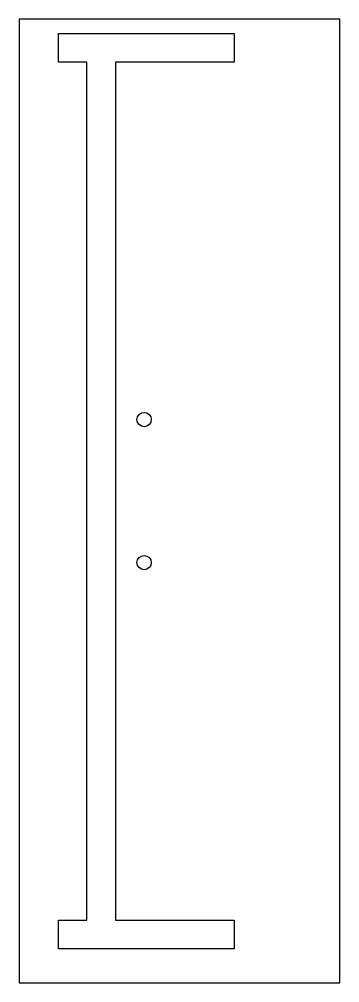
# Model space of a CAD drawing. Header units: millimetres. Extents: x -20 to 47, y -13 to 189.
import ezdxf

# ---------------------------------------------------------------- set-up
doc = ezdxf.new("R2010")
doc.units = ezdxf.units.MM

msp = doc.modelspace()

# ---------------------------------------------------------------- linework, layer by layer
for points in [[(47.06, 188.97), (-20.21, 188.97), (-20.21, -13.13), (47.06, -13.13)], [(-12, 186), (24.89, 186), (24.89, 180), (0, 180), (0, 0), (24.89, 0), (24.89, -6), (-12, -6), (-12, 0), (-6, 0), (-6, 180), (-12, 180)]]:
    msp.add_lwpolyline(points, close=True)
for centre in [(6, 105), (6, 75)]:
    msp.add_circle(centre, 1.5)

doc.saveas('drawing.dxf')
